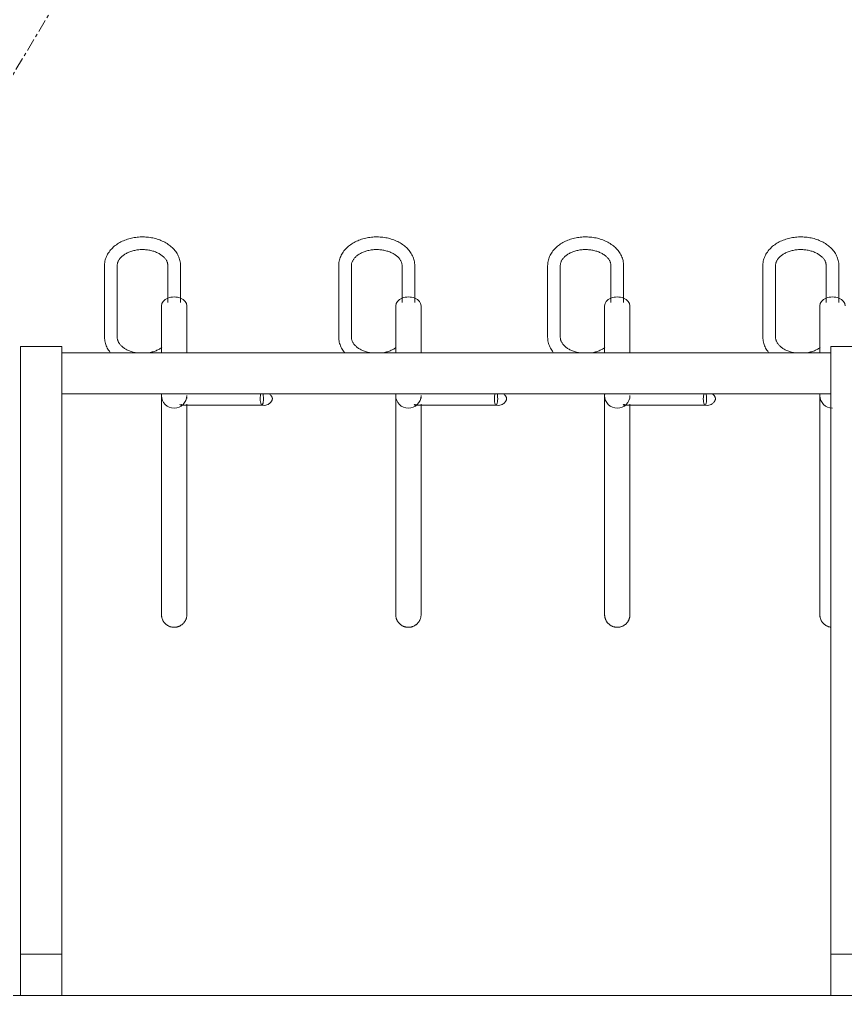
# Model space of a CAD drawing. Header units: inches. Extents: x 3268 to 7018, y 976 to 6708.
# Drawn here: x 4960.15 to 4992.75, y 3637.77 to 3676.93 of the extents above; entities that cross this region are included whole.
import ezdxf

# ---------------------------------------------------------------- set-up
doc = ezdxf.new("R2010")
doc.units = ezdxf.units.IN
doc.header["$MEASUREMENT"] = 0
doc.linetypes.add('Grid Line 1_2_', pattern=[0.875, 0.5, -0.125, 0.125, -0.125])
for name, color, linetype, lineweight in [('A-GENM', 13, 'Continuous', 9), ('A-WALL-PATT', 111, 'Continuous', 15), ('I-WALL', 2, 'Continuous', 9), ('S-GRID', 1, 'Continuous', 9)]:
    doc.layers.add(name, color=color, linetype=linetype, lineweight=lineweight)

# ---------------------------------------------------------------- blocks, each defined once
blk = doc.blocks.new('Bike File Wall - as Specified-V153-Overall Retail Plan Opt 2')
at = {"layer": 'A-GENM'}
for p, q in [((4963.5, 3667.218), (4963.5, 3664.389)), ((4964, 3664.389), (4964, 3667.218)), ((4966, 3667.218), (4966, 3665.756)), ((4966.5, 3665.756), (4966.5, 3667.218)), ((4972.75, 3667.218), (4972.75, 3664.389)), ((4973.25, 3664.389), (4973.25, 3667.218)), ((4975.25, 3667.218), (4975.25, 3665.756)), ((4975.75, 3665.756), (4975.75, 3667.218)), ((4981, 3667.218), (4981, 3664.389)), ((4981.5, 3664.389), (4981.5, 3667.218)), ((4983.5, 3667.218), (4983.5, 3665.756)), ((4984, 3665.756), (4984, 3667.218)), ((4989.5, 3667.218), (4989.5, 3664.389)), ((4990, 3664.389), (4990, 3667.218)), ((4992, 3667.218), (4992, 3665.756)), ((4992.5, 3665.756), (4992.5, 3667.218)), ((4965.75, 3665.627), (4965.75, 3663.774)), ((4966.75, 3663.774), (4966.75, 3665.627)), ((4975, 3665.627), (4975, 3663.774)), ((4976, 3663.774), (4976, 3665.627)), ((4983.25, 3665.627), (4983.25, 3663.774)), ((4984.25, 3663.774), (4984.25, 3665.627)), ((4991.75, 3665.627), (4991.75, 3663.774)), ((4960.188, 3640.024), (4960.188, 3664.024)), ((4961.813, 3664.024), (4960.188, 3664.024)), ((4961.813, 3664.024), (4961.813, 3640.024)), ((4992.188, 3640.024), (4992.188, 3664.024)), ((4993.813, 3664.024), (4992.188, 3664.024)), ((4961.813, 3663.774), (4992.188, 3663.774)), ((4961.813, 3662.149), (4992.188, 3662.149)), ((4965.75, 3662.149), (4965.75, 3654.313)), ((4965.752, 3662.126), (4965.754, 3662.146)), ((4975, 3662.149), (4975, 3654.313)), ((4975.002, 3662.126), (4975.004, 3662.146)), ((4983.25, 3662.149), (4983.25, 3654.313)), ((4983.252, 3662.126), (4983.254, 3662.146)), ((4991.75, 3662.149), (4991.75, 3654.313)), ((4991.752, 3662.126), (4991.754, 3662.146)), ((4966.509, 3661.711), (4969.713, 3661.711)), ((4966.75, 3654.313), (4966.75, 3661.745)), ((4975.759, 3661.711), (4978.963, 3661.711)), ((4976, 3654.313), (4976, 3661.745)), ((4984.009, 3661.711), (4987.213, 3661.711)), ((4984.25, 3654.313), (4984.25, 3661.745)), ((4965.75, 3661.207), (4965.75, 3654.313)), ((4966.75, 3654.313), (4966.75, 3661.207)), ((4975, 3661.207), (4975, 3654.313)), ((4976, 3654.313), (4976, 3661.207)), ((4983.25, 3661.207), (4983.25, 3654.313)), ((4984.25, 3654.313), (4984.25, 3661.207)), ((4991.75, 3661.207), (4991.75, 3654.313)), ((4960.188, 3638.399), (4960.188, 3640.024)), ((4961.813, 3640.024), (4960.188, 3640.024)), ((4961.813, 3640.024), (4961.813, 3638.399)), ((4992.188, 3638.399), (4992.188, 3640.024)), ((4993.813, 3640.024), (4992.188, 3640.024)), ((4960.188, 3638.399), (4961.813, 3638.399)), ((4992.188, 3638.399), (4993.813, 3638.399))]:
    blk.add_line(p, q, dxfattribs=at)
at = {"layer": 'A-GENM', "flags": 128}
for points in [[(4966.5, 3667.218), (4966.499, 3667.267), (4966.495, 3667.317), (4966.488, 3667.366), (4966.478, 3667.414), (4966.466, 3667.462), (4966.451, 3667.51), (4966.433, 3667.556), (4966.413, 3667.602), (4966.391, 3667.647), (4966.366, 3667.69), (4966.339, 3667.733), (4966.31, 3667.774), (4966.279, 3667.814), (4966.246, 3667.853), (4966.212, 3667.891), (4966.175, 3667.927), (4966.137, 3667.962), (4966.097, 3667.995), (4966.056, 3668.027), (4966.013, 3668.058), (4965.969, 3668.087), (4965.923, 3668.115), (4965.876, 3668.141), (4965.828, 3668.166), (4965.779, 3668.189), (4965.729, 3668.211), (4965.678, 3668.231), (4965.626, 3668.25), (4965.573, 3668.267), (4965.52, 3668.283), (4965.465, 3668.297), (4965.41, 3668.309), (4965.355, 3668.32), (4965.299, 3668.329), (4965.243, 3668.337), (4965.187, 3668.343), (4965.13, 3668.348), (4965.073, 3668.35), (4965.016, 3668.352), (4964.959, 3668.351), (4964.902, 3668.349), (4964.845, 3668.346), (4964.788, 3668.34), (4964.732, 3668.334), (4964.676, 3668.325), (4964.62, 3668.315), (4964.565, 3668.304), (4964.51, 3668.29), (4964.456, 3668.276), (4964.403, 3668.259), (4964.351, 3668.242), (4964.299, 3668.222), (4964.249, 3668.201), (4964.199, 3668.179), (4964.15, 3668.155), (4964.103, 3668.129), (4964.057, 3668.102), (4964.012, 3668.074), (4963.968, 3668.044), (4963.926, 3668.013), (4963.885, 3667.98), (4963.846, 3667.946), (4963.809, 3667.91), (4963.773, 3667.874), (4963.739, 3667.835), (4963.707, 3667.796), (4963.677, 3667.755), (4963.649, 3667.713), (4963.623, 3667.67), (4963.599, 3667.626), (4963.578, 3667.581), (4963.559, 3667.535), (4963.543, 3667.488), (4963.529, 3667.44), (4963.518, 3667.392), (4963.509, 3667.343), (4963.504, 3667.294), (4963.501, 3667.245), (4963.5, 3667.218)], [(4975.75, 3667.218), (4975.749, 3667.267), (4975.745, 3667.317), (4975.738, 3667.366), (4975.728, 3667.414), (4975.716, 3667.462), (4975.701, 3667.51), (4975.683, 3667.556), (4975.663, 3667.602), (4975.641, 3667.647), (4975.616, 3667.69), (4975.589, 3667.733), (4975.56, 3667.774), (4975.529, 3667.814), (4975.496, 3667.853), (4975.462, 3667.891), (4975.425, 3667.927), (4975.387, 3667.962), (4975.347, 3667.995), (4975.306, 3668.027), (4975.263, 3668.058), (4975.219, 3668.087), (4975.173, 3668.115), (4975.126, 3668.141), (4975.078, 3668.166), (4975.029, 3668.189), (4974.979, 3668.211), (4974.928, 3668.231), (4974.876, 3668.25), (4974.823, 3668.267), (4974.77, 3668.283), (4974.715, 3668.297), (4974.66, 3668.309), (4974.605, 3668.32), (4974.549, 3668.329), (4974.493, 3668.337), (4974.437, 3668.343), (4974.38, 3668.348), (4974.323, 3668.35), (4974.266, 3668.352), (4974.209, 3668.351), (4974.152, 3668.349), (4974.095, 3668.346), (4974.038, 3668.34), (4973.982, 3668.334), (4973.926, 3668.325), (4973.87, 3668.315), (4973.815, 3668.304), (4973.76, 3668.29), (4973.706, 3668.276), (4973.653, 3668.259), (4973.601, 3668.242), (4973.549, 3668.222), (4973.499, 3668.201), (4973.449, 3668.179), (4973.4, 3668.155), (4973.353, 3668.129), (4973.307, 3668.102), (4973.262, 3668.074), (4973.218, 3668.044), (4973.176, 3668.013), (4973.135, 3667.98), (4973.096, 3667.946), (4973.059, 3667.91), (4973.023, 3667.874), (4972.989, 3667.835), (4972.957, 3667.796), (4972.927, 3667.755), (4972.899, 3667.713), (4972.873, 3667.67), (4972.849, 3667.626), (4972.828, 3667.581), (4972.809, 3667.535), (4972.793, 3667.488), (4972.779, 3667.44), (4972.768, 3667.392), (4972.759, 3667.343), (4972.754, 3667.294), (4972.751, 3667.245), (4972.75, 3667.218)], [(4984, 3667.218), (4983.999, 3667.267), (4983.995, 3667.317), (4983.988, 3667.366), (4983.978, 3667.414), (4983.966, 3667.462), (4983.951, 3667.51), (4983.933, 3667.556), (4983.913, 3667.602), (4983.891, 3667.647), (4983.866, 3667.69), (4983.839, 3667.733), (4983.81, 3667.774), (4983.779, 3667.814), (4983.746, 3667.853), (4983.712, 3667.891), (4983.675, 3667.927), (4983.637, 3667.962), (4983.597, 3667.995), (4983.556, 3668.027), (4983.513, 3668.058), (4983.469, 3668.087), (4983.423, 3668.115), (4983.376, 3668.141), (4983.328, 3668.166), (4983.279, 3668.189), (4983.229, 3668.211), (4983.178, 3668.231), (4983.126, 3668.25), (4983.073, 3668.267), (4983.02, 3668.283), (4982.965, 3668.297), (4982.91, 3668.309), (4982.855, 3668.32), (4982.799, 3668.329), (4982.743, 3668.337), (4982.687, 3668.343), (4982.63, 3668.348), (4982.573, 3668.35), (4982.516, 3668.352), (4982.459, 3668.351), (4982.402, 3668.349), (4982.345, 3668.346), (4982.288, 3668.34), (4982.232, 3668.334), (4982.176, 3668.325), (4982.12, 3668.315), (4982.065, 3668.304), (4982.01, 3668.29), (4981.956, 3668.276), (4981.903, 3668.259), (4981.851, 3668.242), (4981.799, 3668.222), (4981.749, 3668.201), (4981.699, 3668.179), (4981.65, 3668.155), (4981.603, 3668.129), (4981.557, 3668.102), (4981.512, 3668.074), (4981.468, 3668.044), (4981.426, 3668.013), (4981.385, 3667.98), (4981.346, 3667.946), (4981.309, 3667.91), (4981.273, 3667.874), (4981.239, 3667.835), (4981.207, 3667.796), (4981.177, 3667.755), (4981.149, 3667.713), (4981.123, 3667.67), (4981.099, 3667.626), (4981.078, 3667.581), (4981.059, 3667.535), (4981.043, 3667.488), (4981.029, 3667.44), (4981.018, 3667.392), (4981.009, 3667.343), (4981.004, 3667.294), (4981.001, 3667.245), (4981, 3667.218)], [(4992.5, 3667.218), (4992.499, 3667.267), (4992.495, 3667.317), (4992.488, 3667.366), (4992.478, 3667.414), (4992.466, 3667.462), (4992.451, 3667.51), (4992.433, 3667.556), (4992.413, 3667.602), (4992.391, 3667.647), (4992.366, 3667.69), (4992.339, 3667.733), (4992.31, 3667.774), (4992.279, 3667.814), (4992.246, 3667.853), (4992.212, 3667.891), (4992.175, 3667.927), (4992.137, 3667.962), (4992.097, 3667.995), (4992.056, 3668.027), (4992.013, 3668.058), (4991.969, 3668.087), (4991.923, 3668.115), (4991.876, 3668.141), (4991.828, 3668.166), (4991.779, 3668.189), (4991.729, 3668.211), (4991.678, 3668.231), (4991.626, 3668.25), (4991.573, 3668.267), (4991.52, 3668.283), (4991.465, 3668.297), (4991.41, 3668.309), (4991.355, 3668.32), (4991.299, 3668.329), (4991.243, 3668.337), (4991.187, 3668.343), (4991.13, 3668.348), (4991.073, 3668.35), (4991.016, 3668.352), (4990.959, 3668.351), (4990.902, 3668.349), (4990.845, 3668.346), (4990.788, 3668.34), (4990.732, 3668.334), (4990.676, 3668.325), (4990.62, 3668.315), (4990.565, 3668.304), (4990.51, 3668.29), (4990.456, 3668.276), (4990.403, 3668.259), (4990.351, 3668.242), (4990.299, 3668.222), (4990.249, 3668.201), (4990.199, 3668.179), (4990.15, 3668.155), (4990.103, 3668.129), (4990.057, 3668.102), (4990.012, 3668.074), (4989.968, 3668.044), (4989.926, 3668.013), (4989.885, 3667.98), (4989.846, 3667.946), (4989.809, 3667.91), (4989.773, 3667.874), (4989.739, 3667.835), (4989.707, 3667.796), (4989.677, 3667.755), (4989.649, 3667.713), (4989.623, 3667.67), (4989.599, 3667.626), (4989.578, 3667.581), (4989.559, 3667.535), (4989.543, 3667.488), (4989.529, 3667.44), (4989.518, 3667.392), (4989.509, 3667.343), (4989.504, 3667.294), (4989.501, 3667.245), (4989.5, 3667.218)], [(4964, 3667.218), (4964.001, 3667.239), (4964.003, 3667.26), (4964.006, 3667.282), (4964.01, 3667.303), (4964.016, 3667.325), (4964.022, 3667.346), (4964.031, 3667.368), (4964.04, 3667.39), (4964.051, 3667.412), (4964.064, 3667.434), (4964.078, 3667.456), (4964.093, 3667.478), (4964.11, 3667.5), (4964.128, 3667.521), (4964.148, 3667.543), (4964.17, 3667.564), (4964.193, 3667.585), (4964.217, 3667.606), (4964.244, 3667.626), (4964.271, 3667.646), (4964.3, 3667.665), (4964.33, 3667.683), (4964.362, 3667.701), (4964.394, 3667.718), (4964.428, 3667.734), (4964.463, 3667.749), (4964.5, 3667.763), (4964.537, 3667.777), (4964.575, 3667.789), (4964.614, 3667.801), (4964.653, 3667.811), (4964.694, 3667.82), (4964.735, 3667.828), (4964.776, 3667.835), (4964.818, 3667.841), (4964.86, 3667.845), (4964.903, 3667.849), (4964.946, 3667.851), (4964.989, 3667.852), (4965.032, 3667.851), (4965.075, 3667.85), (4965.117, 3667.847), (4965.16, 3667.843), (4965.202, 3667.838), (4965.244, 3667.832), (4965.285, 3667.824), (4965.326, 3667.816), (4965.366, 3667.806), (4965.405, 3667.795), (4965.444, 3667.784), (4965.481, 3667.771), (4965.518, 3667.757), (4965.554, 3667.742), (4965.588, 3667.727), (4965.622, 3667.71), (4965.654, 3667.693), (4965.685, 3667.675), (4965.714, 3667.656), (4965.743, 3667.637), (4965.769, 3667.617), (4965.795, 3667.597), (4965.819, 3667.576), (4965.841, 3667.555), (4965.862, 3667.533), (4965.881, 3667.511), (4965.899, 3667.49), (4965.915, 3667.468), (4965.93, 3667.446), (4965.943, 3667.424), (4965.955, 3667.402), (4965.965, 3667.38), (4965.974, 3667.358), (4965.982, 3667.336), (4965.988, 3667.315), (4965.993, 3667.293), (4965.996, 3667.272), (4965.999, 3667.25), (4966, 3667.229), (4966, 3667.218)], [(4973.25, 3667.218), (4973.251, 3667.239), (4973.253, 3667.26), (4973.256, 3667.282), (4973.26, 3667.303), (4973.266, 3667.325), (4973.272, 3667.346), (4973.281, 3667.368), (4973.29, 3667.39), (4973.301, 3667.412), (4973.314, 3667.434), (4973.328, 3667.456), (4973.343, 3667.478), (4973.36, 3667.5), (4973.378, 3667.521), (4973.398, 3667.543), (4973.42, 3667.564), (4973.443, 3667.585), (4973.467, 3667.606), (4973.494, 3667.626), (4973.521, 3667.646), (4973.55, 3667.665), (4973.58, 3667.683), (4973.612, 3667.701), (4973.644, 3667.718), (4973.678, 3667.734), (4973.713, 3667.749), (4973.75, 3667.763), (4973.787, 3667.777), (4973.825, 3667.789), (4973.864, 3667.801), (4973.903, 3667.811), (4973.944, 3667.82), (4973.985, 3667.828), (4974.026, 3667.835), (4974.068, 3667.841), (4974.11, 3667.845), (4974.153, 3667.849), (4974.196, 3667.851), (4974.239, 3667.852), (4974.282, 3667.851), (4974.325, 3667.85), (4974.367, 3667.847), (4974.41, 3667.843), (4974.452, 3667.838), (4974.494, 3667.832), (4974.535, 3667.824), (4974.576, 3667.816), (4974.616, 3667.806), (4974.655, 3667.795), (4974.694, 3667.784), (4974.731, 3667.771), (4974.768, 3667.757), (4974.804, 3667.742), (4974.838, 3667.727), (4974.872, 3667.71), (4974.904, 3667.693), (4974.935, 3667.675), (4974.964, 3667.656), (4974.993, 3667.637), (4975.019, 3667.617), (4975.045, 3667.597), (4975.069, 3667.576), (4975.091, 3667.555), (4975.112, 3667.533), (4975.131, 3667.511), (4975.149, 3667.49), (4975.165, 3667.468), (4975.18, 3667.446), (4975.193, 3667.424), (4975.205, 3667.402), (4975.215, 3667.38), (4975.224, 3667.358), (4975.232, 3667.336), (4975.238, 3667.315), (4975.243, 3667.293), (4975.246, 3667.272), (4975.249, 3667.25), (4975.25, 3667.229), (4975.25, 3667.218)], [(4981.5, 3667.218), (4981.501, 3667.239), (4981.503, 3667.26), (4981.506, 3667.282), (4981.51, 3667.303), (4981.516, 3667.325), (4981.522, 3667.346), (4981.531, 3667.368), (4981.54, 3667.39), (4981.551, 3667.412), (4981.564, 3667.434), (4981.578, 3667.456), (4981.593, 3667.478), (4981.61, 3667.5), (4981.628, 3667.521), (4981.648, 3667.543), (4981.67, 3667.564), (4981.693, 3667.585), (4981.717, 3667.606), (4981.744, 3667.626), (4981.771, 3667.646), (4981.8, 3667.665), (4981.83, 3667.683), (4981.862, 3667.701), (4981.894, 3667.718), (4981.928, 3667.734), (4981.963, 3667.749), (4982, 3667.763), (4982.037, 3667.777), (4982.075, 3667.789), (4982.114, 3667.801), (4982.153, 3667.811), (4982.194, 3667.82), (4982.235, 3667.828), (4982.276, 3667.835), (4982.318, 3667.841), (4982.36, 3667.845), (4982.403, 3667.849), (4982.446, 3667.851), (4982.489, 3667.852), (4982.532, 3667.851), (4982.575, 3667.85), (4982.617, 3667.847), (4982.66, 3667.843), (4982.702, 3667.838), (4982.744, 3667.832), (4982.785, 3667.824), (4982.826, 3667.816), (4982.866, 3667.806), (4982.905, 3667.795), (4982.944, 3667.784), (4982.981, 3667.771), (4983.018, 3667.757), (4983.054, 3667.742), (4983.088, 3667.727), (4983.122, 3667.71), (4983.154, 3667.693), (4983.185, 3667.675), (4983.214, 3667.656), (4983.243, 3667.637), (4983.269, 3667.617), (4983.295, 3667.597), (4983.319, 3667.576), (4983.341, 3667.555), (4983.362, 3667.533), (4983.381, 3667.511), (4983.399, 3667.49), (4983.415, 3667.468), (4983.43, 3667.446), (4983.443, 3667.424), (4983.455, 3667.402), (4983.465, 3667.38), (4983.474, 3667.358), (4983.482, 3667.336), (4983.488, 3667.315), (4983.493, 3667.293), (4983.496, 3667.272), (4983.499, 3667.25), (4983.5, 3667.229), (4983.5, 3667.218)], [(4990, 3667.218), (4990.001, 3667.239), (4990.003, 3667.26), (4990.006, 3667.282), (4990.01, 3667.303), (4990.016, 3667.325), (4990.022, 3667.346), (4990.031, 3667.368), (4990.04, 3667.39), (4990.051, 3667.412), (4990.064, 3667.434), (4990.078, 3667.456), (4990.093, 3667.478), (4990.11, 3667.5), (4990.128, 3667.521), (4990.148, 3667.543), (4990.17, 3667.564), (4990.193, 3667.585), (4990.217, 3667.606), (4990.244, 3667.626), (4990.271, 3667.646), (4990.3, 3667.665), (4990.33, 3667.683), (4990.362, 3667.701), (4990.394, 3667.718), (4990.428, 3667.734), (4990.463, 3667.749), (4990.5, 3667.763), (4990.537, 3667.777), (4990.575, 3667.789), (4990.614, 3667.801), (4990.653, 3667.811), (4990.694, 3667.82), (4990.735, 3667.828), (4990.776, 3667.835), (4990.818, 3667.841), (4990.86, 3667.845), (4990.903, 3667.849), (4990.946, 3667.851), (4990.989, 3667.852), (4991.032, 3667.851), (4991.075, 3667.85), (4991.117, 3667.847), (4991.16, 3667.843), (4991.202, 3667.838), (4991.244, 3667.832), (4991.285, 3667.824), (4991.326, 3667.816), (4991.366, 3667.806), (4991.405, 3667.795), (4991.444, 3667.784), (4991.481, 3667.771), (4991.518, 3667.757), (4991.554, 3667.742), (4991.588, 3667.727), (4991.622, 3667.71), (4991.654, 3667.693), (4991.685, 3667.675), (4991.714, 3667.656), (4991.743, 3667.637), (4991.769, 3667.617), (4991.795, 3667.597), (4991.819, 3667.576), (4991.841, 3667.555), (4991.862, 3667.533), (4991.881, 3667.511), (4991.899, 3667.49), (4991.915, 3667.468), (4991.93, 3667.446), (4991.943, 3667.424), (4991.955, 3667.402), (4991.965, 3667.38), (4991.974, 3667.358), (4991.982, 3667.336), (4991.988, 3667.315), (4991.993, 3667.293), (4991.996, 3667.272), (4991.999, 3667.25), (4992, 3667.229), (4992, 3667.218)], [(4963.5, 3664.389), (4963.502, 3664.34), (4963.506, 3664.291), (4963.513, 3664.242), (4963.523, 3664.193), (4963.535, 3664.145), (4963.55, 3664.098), (4963.567, 3664.051), (4963.587, 3664.005), (4963.61, 3663.961), (4963.634, 3663.917), (4963.661, 3663.874), (4963.69, 3663.833), (4963.721, 3663.793)], [(4964.757, 3663.775), (4964.716, 3663.783), (4964.675, 3663.791), (4964.635, 3663.801), (4964.596, 3663.812), (4964.557, 3663.824), (4964.519, 3663.836), (4964.483, 3663.85), (4964.447, 3663.865), (4964.413, 3663.881), (4964.379, 3663.897), (4964.347, 3663.914), (4964.316, 3663.932), (4964.286, 3663.951), (4964.258, 3663.97), (4964.231, 3663.99), (4964.206, 3664.011), (4964.182, 3664.031), (4964.16, 3664.053), (4964.139, 3664.074), (4964.12, 3664.096), (4964.102, 3664.118), (4964.086, 3664.14), (4964.071, 3664.162), (4964.058, 3664.184), (4964.046, 3664.206), (4964.036, 3664.228), (4964.027, 3664.249), (4964.019, 3664.271), (4964.013, 3664.293), (4964.008, 3664.314), (4964.004, 3664.335), (4964.002, 3664.357), (4964.001, 3664.378), (4964, 3664.389)], [(4972.75, 3664.389), (4972.752, 3664.34), (4972.756, 3664.291), (4972.763, 3664.242), (4972.773, 3664.193), (4972.785, 3664.145), (4972.8, 3664.098), (4972.817, 3664.051), (4972.837, 3664.005), (4972.86, 3663.961), (4972.884, 3663.917), (4972.911, 3663.874), (4972.94, 3663.833), (4972.971, 3663.793)], [(4974.007, 3663.775), (4973.966, 3663.783), (4973.925, 3663.791), (4973.885, 3663.801), (4973.846, 3663.812), (4973.807, 3663.824), (4973.769, 3663.836), (4973.733, 3663.85), (4973.697, 3663.865), (4973.663, 3663.881), (4973.629, 3663.897), (4973.597, 3663.914), (4973.566, 3663.932), (4973.536, 3663.951), (4973.508, 3663.97), (4973.481, 3663.99), (4973.456, 3664.011), (4973.432, 3664.031), (4973.41, 3664.053), (4973.389, 3664.074), (4973.37, 3664.096), (4973.352, 3664.118), (4973.336, 3664.14), (4973.321, 3664.162), (4973.308, 3664.184), (4973.296, 3664.206), (4973.286, 3664.228), (4973.277, 3664.249), (4973.269, 3664.271), (4973.263, 3664.293), (4973.258, 3664.314), (4973.254, 3664.335), (4973.252, 3664.357), (4973.251, 3664.378), (4973.25, 3664.389)], [(4981, 3664.389), (4981.002, 3664.34), (4981.006, 3664.291), (4981.013, 3664.242), (4981.023, 3664.193), (4981.035, 3664.145), (4981.05, 3664.098), (4981.067, 3664.051), (4981.087, 3664.005), (4981.11, 3663.961), (4981.134, 3663.917), (4981.161, 3663.874), (4981.19, 3663.833), (4981.221, 3663.793)], [(4982.257, 3663.775), (4982.216, 3663.783), (4982.175, 3663.791), (4982.135, 3663.801), (4982.096, 3663.812), (4982.057, 3663.824), (4982.019, 3663.836), (4981.983, 3663.85), (4981.947, 3663.865), (4981.913, 3663.881), (4981.879, 3663.897), (4981.847, 3663.914), (4981.816, 3663.932), (4981.786, 3663.951), (4981.758, 3663.97), (4981.731, 3663.99), (4981.706, 3664.011), (4981.682, 3664.031), (4981.66, 3664.053), (4981.639, 3664.074), (4981.62, 3664.096), (4981.602, 3664.118), (4981.586, 3664.14), (4981.571, 3664.162), (4981.558, 3664.184), (4981.546, 3664.206), (4981.536, 3664.228), (4981.527, 3664.249), (4981.519, 3664.271), (4981.513, 3664.293), (4981.508, 3664.314), (4981.504, 3664.335), (4981.502, 3664.357), (4981.501, 3664.378), (4981.5, 3664.389)], [(4989.5, 3664.389), (4989.502, 3664.34), (4989.506, 3664.291), (4989.513, 3664.242), (4989.523, 3664.193), (4989.535, 3664.145), (4989.55, 3664.098), (4989.567, 3664.051), (4989.587, 3664.005), (4989.61, 3663.961), (4989.634, 3663.917), (4989.661, 3663.874), (4989.69, 3663.833), (4989.721, 3663.793)], [(4990.757, 3663.775), (4990.716, 3663.783), (4990.675, 3663.791), (4990.635, 3663.801), (4990.596, 3663.812), (4990.557, 3663.824), (4990.519, 3663.836), (4990.483, 3663.85), (4990.447, 3663.865), (4990.413, 3663.881), (4990.379, 3663.897), (4990.347, 3663.914), (4990.316, 3663.932), (4990.286, 3663.951), (4990.258, 3663.97), (4990.231, 3663.99), (4990.206, 3664.011), (4990.182, 3664.031), (4990.16, 3664.053), (4990.139, 3664.074), (4990.12, 3664.096), (4990.102, 3664.118), (4990.086, 3664.14), (4990.071, 3664.162), (4990.058, 3664.184), (4990.046, 3664.206), (4990.036, 3664.228), (4990.027, 3664.249), (4990.019, 3664.271), (4990.013, 3664.293), (4990.008, 3664.314), (4990.004, 3664.335), (4990.002, 3664.357), (4990.001, 3664.378), (4990, 3664.389)], [(4965.757, 3663.981), (4965.73, 3663.961), (4965.701, 3663.942), (4965.671, 3663.924), (4965.639, 3663.906), (4965.606, 3663.889), (4965.572, 3663.873), (4965.537, 3663.858), (4965.501, 3663.844), (4965.464, 3663.83), (4965.426, 3663.818), (4965.387, 3663.807), (4965.347, 3663.796), (4965.307, 3663.787), (4965.266, 3663.779), (4965.224, 3663.772)], [(4975.007, 3663.981), (4974.98, 3663.961), (4974.951, 3663.942), (4974.921, 3663.924), (4974.889, 3663.906), (4974.856, 3663.889), (4974.822, 3663.873), (4974.787, 3663.858), (4974.751, 3663.844), (4974.714, 3663.83), (4974.676, 3663.818), (4974.637, 3663.807), (4974.597, 3663.796), (4974.557, 3663.787), (4974.516, 3663.779), (4974.474, 3663.772)], [(4983.257, 3663.981), (4983.23, 3663.961), (4983.201, 3663.942), (4983.171, 3663.924), (4983.139, 3663.906), (4983.106, 3663.889), (4983.072, 3663.873), (4983.037, 3663.858), (4983.001, 3663.844), (4982.964, 3663.83), (4982.926, 3663.818), (4982.887, 3663.807), (4982.847, 3663.796), (4982.807, 3663.787), (4982.766, 3663.779), (4982.724, 3663.772)], [(4991.757, 3663.981), (4991.73, 3663.961), (4991.701, 3663.942), (4991.671, 3663.924), (4991.639, 3663.906), (4991.606, 3663.889), (4991.572, 3663.873), (4991.537, 3663.858), (4991.501, 3663.844), (4991.464, 3663.83), (4991.426, 3663.818), (4991.387, 3663.807), (4991.347, 3663.796), (4991.307, 3663.787), (4991.266, 3663.779), (4991.224, 3663.772)], [(4965.75, 3661.207), (4965.75, 3661.291), (4965.75, 3661.37), (4965.75, 3661.446), (4965.75, 3661.518), (4965.75, 3661.587), (4965.75, 3661.651), (4965.75, 3661.711), (4965.75, 3661.767), (4965.75, 3661.819), (4965.75, 3661.866), (4965.75, 3661.909), (4965.75, 3661.947), (4965.75, 3661.981), (4965.75, 3662.01), (4965.75, 3662.035)], [(4966.75, 3662.026), (4966.75, 3662), (4966.75, 3661.969)], [(4969.708, 3661.712), (4969.759, 3661.702), (4969.812, 3661.699), (4969.865, 3661.705), (4969.913, 3661.718), (4969.956, 3661.735), (4969.991, 3661.756), (4970.02, 3661.777), (4970.043, 3661.797), (4970.061, 3661.816), (4970.075, 3661.834), (4970.086, 3661.849), (4970.095, 3661.863), (4970.102, 3661.876), (4970.108, 3661.887), (4970.112, 3661.897), (4970.116, 3661.905), (4970.119, 3661.913), (4970.121, 3661.92), (4970.123, 3661.926), (4970.125, 3661.931), (4970.126, 3661.935), (4970.127, 3661.939), (4970.128, 3661.943), (4970.129, 3661.946), (4970.129, 3661.949), (4970.13, 3661.951), (4970.13, 3661.953), (4970.13, 3661.955), (4970.131, 3661.956), (4970.131, 3661.957), (4970.131, 3661.958), (4970.131, 3661.959), (4970.131, 3661.96), (4970.131, 3661.96), (4970.131, 3661.96)], [(4970.02, 3662.145), (4970.043, 3662.125), (4970.061, 3662.106), (4970.075, 3662.088), (4970.086, 3662.073), (4970.095, 3662.059), (4970.102, 3662.046), (4970.108, 3662.035), (4970.112, 3662.025), (4970.116, 3662.017), (4970.119, 3662.009), (4970.121, 3662.002), (4970.123, 3661.997), (4970.125, 3661.991), (4970.126, 3661.987), (4970.127, 3661.983), (4970.128, 3661.979), (4970.129, 3661.976), (4970.129, 3661.973), (4970.13, 3661.971), (4970.13, 3661.969), (4970.13, 3661.968), (4970.131, 3661.966), (4970.131, 3661.965), (4970.131, 3661.964), (4970.131, 3661.963), (4970.131, 3661.963), (4970.131, 3661.962), (4970.131, 3661.962)], [(4975, 3661.207), (4975, 3661.291), (4975, 3661.37), (4975, 3661.446), (4975, 3661.518), (4975, 3661.587), (4975, 3661.651), (4975, 3661.711), (4975, 3661.767), (4975, 3661.819), (4975, 3661.866), (4975, 3661.909), (4975, 3661.947), (4975, 3661.981), (4975, 3662.01), (4975, 3662.035)], [(4976, 3662.026), (4976, 3662), (4976, 3661.969)], [(4978.958, 3661.712), (4979.009, 3661.702), (4979.062, 3661.699), (4979.115, 3661.705), (4979.163, 3661.718), (4979.206, 3661.735), (4979.241, 3661.756), (4979.27, 3661.777), (4979.293, 3661.797), (4979.311, 3661.816), (4979.325, 3661.834), (4979.336, 3661.849), (4979.345, 3661.863), (4979.352, 3661.876), (4979.358, 3661.887), (4979.362, 3661.897), (4979.366, 3661.905), (4979.369, 3661.913), (4979.371, 3661.92), (4979.373, 3661.926), (4979.375, 3661.931), (4979.376, 3661.935), (4979.377, 3661.939), (4979.378, 3661.943), (4979.379, 3661.946), (4979.379, 3661.949), (4979.38, 3661.951), (4979.38, 3661.953), (4979.38, 3661.955), (4979.381, 3661.956), (4979.381, 3661.957), (4979.381, 3661.958), (4979.381, 3661.959), (4979.381, 3661.96), (4979.381, 3661.96), (4979.381, 3661.96)], [(4979.27, 3662.145), (4979.293, 3662.125), (4979.311, 3662.106), (4979.325, 3662.088), (4979.336, 3662.073), (4979.345, 3662.059), (4979.352, 3662.046), (4979.358, 3662.035), (4979.362, 3662.025), (4979.366, 3662.017), (4979.369, 3662.009), (4979.371, 3662.002), (4979.373, 3661.997), (4979.375, 3661.991), (4979.376, 3661.987), (4979.377, 3661.983), (4979.378, 3661.979), (4979.379, 3661.976), (4979.379, 3661.973), (4979.38, 3661.971), (4979.38, 3661.969), (4979.38, 3661.968), (4979.381, 3661.966), (4979.381, 3661.965), (4979.381, 3661.964), (4979.381, 3661.963), (4979.381, 3661.963), (4979.381, 3661.962), (4979.381, 3661.962)], [(4983.25, 3661.207), (4983.25, 3661.291), (4983.25, 3661.37), (4983.25, 3661.446), (4983.25, 3661.518), (4983.25, 3661.587), (4983.25, 3661.651), (4983.25, 3661.711), (4983.25, 3661.767), (4983.25, 3661.819), (4983.25, 3661.866), (4983.25, 3661.909), (4983.25, 3661.947), (4983.25, 3661.981), (4983.25, 3662.01), (4983.25, 3662.035)], [(4984.25, 3662.026), (4984.25, 3662), (4984.25, 3661.969)], [(4987.208, 3661.712), (4987.259, 3661.702), (4987.312, 3661.699), (4987.365, 3661.705), (4987.413, 3661.718), (4987.456, 3661.735), (4987.491, 3661.756), (4987.52, 3661.777), (4987.543, 3661.797), (4987.561, 3661.816), (4987.575, 3661.834), (4987.586, 3661.849), (4987.595, 3661.863), (4987.602, 3661.876), (4987.608, 3661.887), (4987.612, 3661.897), (4987.616, 3661.905), (4987.619, 3661.913), (4987.621, 3661.92), (4987.623, 3661.926), (4987.625, 3661.931), (4987.626, 3661.935), (4987.627, 3661.939), (4987.628, 3661.943), (4987.629, 3661.946), (4987.629, 3661.949), (4987.63, 3661.951), (4987.63, 3661.953), (4987.63, 3661.955), (4987.631, 3661.956), (4987.631, 3661.957), (4987.631, 3661.958), (4987.631, 3661.959), (4987.631, 3661.96), (4987.631, 3661.96), (4987.631, 3661.96)], [(4987.52, 3662.145), (4987.543, 3662.125), (4987.561, 3662.106), (4987.575, 3662.088), (4987.586, 3662.073), (4987.595, 3662.059), (4987.602, 3662.046), (4987.608, 3662.035), (4987.612, 3662.025), (4987.616, 3662.017), (4987.619, 3662.009), (4987.621, 3662.002), (4987.623, 3661.997), (4987.625, 3661.991), (4987.626, 3661.987), (4987.627, 3661.983), (4987.628, 3661.979), (4987.629, 3661.976), (4987.629, 3661.973), (4987.63, 3661.971), (4987.63, 3661.969), (4987.63, 3661.968), (4987.631, 3661.966), (4987.631, 3661.965), (4987.631, 3661.964), (4987.631, 3661.963), (4987.631, 3661.963), (4987.631, 3661.962), (4987.631, 3661.962)], [(4991.75, 3661.207), (4991.75, 3661.291), (4991.75, 3661.37), (4991.75, 3661.446), (4991.75, 3661.518), (4991.75, 3661.587), (4991.75, 3661.651), (4991.75, 3661.711), (4991.75, 3661.767), (4991.75, 3661.819), (4991.75, 3661.866), (4991.75, 3661.909), (4991.75, 3661.947), (4991.75, 3661.981), (4991.75, 3662.01), (4991.75, 3662.035)], [(4966.75, 3661.747), (4966.75, 3661.69), (4966.75, 3661.628), (4966.75, 3661.562), (4966.75, 3661.492), (4966.75, 3661.419), (4966.75, 3661.341), (4966.75, 3661.261), (4966.75, 3661.207)], [(4976, 3661.747), (4976, 3661.69), (4976, 3661.628), (4976, 3661.562), (4976, 3661.492), (4976, 3661.419), (4976, 3661.341), (4976, 3661.261), (4976, 3661.207)], [(4984.25, 3661.747), (4984.25, 3661.69), (4984.25, 3661.628), (4984.25, 3661.562), (4984.25, 3661.492), (4984.25, 3661.419), (4984.25, 3661.341), (4984.25, 3661.261), (4984.25, 3661.207)], [(4965.75, 3654.313), (4965.75, 3654.23), (4965.75, 3654.15), (4965.75, 3654.074), (4965.75, 3654.002), (4965.75, 3653.934), (4965.75, 3653.87), (4965.75, 3653.809), (4965.75, 3653.754), (4965.75, 3653.702), (4965.75, 3653.654), (4965.75, 3653.612), (4965.75, 3653.573), (4965.75, 3653.539), (4965.75, 3653.51), (4965.75, 3653.486), (4965.75, 3653.466), (4965.75, 3653.451), (4965.75, 3653.441), (4965.75, 3653.435), (4965.75, 3653.434)], [(4965.75, 3653.434), (4965.75, 3653.437), (4965.75, 3653.444), (4965.75, 3653.456), (4965.75, 3653.473), (4965.75, 3653.494), (4965.75, 3653.52), (4965.75, 3653.551), (4965.75, 3653.587), (4965.75, 3653.627), (4965.75, 3653.671), (4965.75, 3653.72), (4965.75, 3653.773), (4965.75, 3653.831), (4965.75, 3653.893), (4965.75, 3653.958), (4965.75, 3654.028), (4965.75, 3654.102), (4965.75, 3654.179), (4965.75, 3654.26), (4965.75, 3654.313)], [(4966.75, 3654.313), (4966.75, 3654.23), (4966.75, 3654.15), (4966.75, 3654.074), (4966.75, 3654.002), (4966.75, 3653.934), (4966.75, 3653.87), (4966.75, 3653.809), (4966.75, 3653.754), (4966.75, 3653.702), (4966.75, 3653.654), (4966.75, 3653.612), (4966.75, 3653.573), (4966.75, 3653.539), (4966.75, 3653.51), (4966.75, 3653.486), (4966.75, 3653.466), (4966.75, 3653.451), (4966.75, 3653.441), (4966.75, 3653.435), (4966.75, 3653.434)], [(4966.75, 3653.434), (4966.75, 3653.437), (4966.75, 3653.444), (4966.75, 3653.456), (4966.75, 3653.473), (4966.75, 3653.494), (4966.75, 3653.52), (4966.75, 3653.551), (4966.75, 3653.587), (4966.75, 3653.627), (4966.75, 3653.671), (4966.75, 3653.72), (4966.75, 3653.773), (4966.75, 3653.831), (4966.75, 3653.893), (4966.75, 3653.958), (4966.75, 3654.028), (4966.75, 3654.102), (4966.75, 3654.179), (4966.75, 3654.26), (4966.75, 3654.313)], [(4975, 3654.313), (4975, 3654.23), (4975, 3654.15), (4975, 3654.074), (4975, 3654.002), (4975, 3653.934), (4975, 3653.87), (4975, 3653.809), (4975, 3653.754), (4975, 3653.702), (4975, 3653.654), (4975, 3653.612), (4975, 3653.573), (4975, 3653.539), (4975, 3653.51), (4975, 3653.486), (4975, 3653.466), (4975, 3653.451), (4975, 3653.441), (4975, 3653.435), (4975, 3653.434)], [(4975, 3653.434), (4975, 3653.437), (4975, 3653.444), (4975, 3653.456), (4975, 3653.473), (4975, 3653.494), (4975, 3653.52), (4975, 3653.551), (4975, 3653.587), (4975, 3653.627), (4975, 3653.671), (4975, 3653.72), (4975, 3653.773), (4975, 3653.831), (4975, 3653.893), (4975, 3653.958), (4975, 3654.028), (4975, 3654.102), (4975, 3654.179), (4975, 3654.26), (4975, 3654.313)], [(4976, 3654.313), (4976, 3654.23), (4976, 3654.15), (4976, 3654.074), (4976, 3654.002), (4976, 3653.934), (4976, 3653.87), (4976, 3653.809), (4976, 3653.754), (4976, 3653.702), (4976, 3653.654), (4976, 3653.612), (4976, 3653.573), (4976, 3653.539), (4976, 3653.51), (4976, 3653.486), (4976, 3653.466), (4976, 3653.451), (4976, 3653.441), (4976, 3653.435), (4976, 3653.434)], [(4976, 3653.434), (4976, 3653.437), (4976, 3653.444), (4976, 3653.456), (4976, 3653.473), (4976, 3653.494), (4976, 3653.52), (4976, 3653.551), (4976, 3653.587), (4976, 3653.627), (4976, 3653.671), (4976, 3653.72), (4976, 3653.773), (4976, 3653.831), (4976, 3653.893), (4976, 3653.958), (4976, 3654.028), (4976, 3654.102), (4976, 3654.179), (4976, 3654.26), (4976, 3654.313)], [(4983.25, 3654.313), (4983.25, 3654.23), (4983.25, 3654.15), (4983.25, 3654.074), (4983.25, 3654.002), (4983.25, 3653.934), (4983.25, 3653.87), (4983.25, 3653.809), (4983.25, 3653.754), (4983.25, 3653.702), (4983.25, 3653.654), (4983.25, 3653.612), (4983.25, 3653.573), (4983.25, 3653.539), (4983.25, 3653.51), (4983.25, 3653.486), (4983.25, 3653.466), (4983.25, 3653.451), (4983.25, 3653.441), (4983.25, 3653.435), (4983.25, 3653.434)], [(4983.25, 3653.434), (4983.25, 3653.437), (4983.25, 3653.444), (4983.25, 3653.456), (4983.25, 3653.473), (4983.25, 3653.494), (4983.25, 3653.52), (4983.25, 3653.551), (4983.25, 3653.587), (4983.25, 3653.627), (4983.25, 3653.671), (4983.25, 3653.72), (4983.25, 3653.773), (4983.25, 3653.831), (4983.25, 3653.893), (4983.25, 3653.958), (4983.25, 3654.028), (4983.25, 3654.102), (4983.25, 3654.179), (4983.25, 3654.26), (4983.25, 3654.313)], [(4984.25, 3654.313), (4984.25, 3654.23), (4984.25, 3654.15), (4984.25, 3654.074), (4984.25, 3654.002), (4984.25, 3653.934), (4984.25, 3653.87), (4984.25, 3653.809), (4984.25, 3653.754), (4984.25, 3653.702), (4984.25, 3653.654), (4984.25, 3653.612), (4984.25, 3653.573), (4984.25, 3653.539), (4984.25, 3653.51), (4984.25, 3653.486), (4984.25, 3653.466), (4984.25, 3653.451), (4984.25, 3653.441), (4984.25, 3653.435), (4984.25, 3653.434)], [(4984.25, 3653.434), (4984.25, 3653.437), (4984.25, 3653.444), (4984.25, 3653.456), (4984.25, 3653.473), (4984.25, 3653.494), (4984.25, 3653.52), (4984.25, 3653.551), (4984.25, 3653.587), (4984.25, 3653.627), (4984.25, 3653.671), (4984.25, 3653.72), (4984.25, 3653.773), (4984.25, 3653.831), (4984.25, 3653.893), (4984.25, 3653.958), (4984.25, 3654.028), (4984.25, 3654.102), (4984.25, 3654.179), (4984.25, 3654.26), (4984.25, 3654.313)], [(4991.75, 3654.313), (4991.75, 3654.23), (4991.75, 3654.15), (4991.75, 3654.074), (4991.75, 3654.002), (4991.75, 3653.934), (4991.75, 3653.87), (4991.75, 3653.809), (4991.75, 3653.754), (4991.75, 3653.702), (4991.75, 3653.654), (4991.75, 3653.612), (4991.75, 3653.573), (4991.75, 3653.539), (4991.75, 3653.51), (4991.75, 3653.486), (4991.75, 3653.466), (4991.75, 3653.451), (4991.75, 3653.441), (4991.75, 3653.435), (4991.75, 3653.434)], [(4991.75, 3653.434), (4991.75, 3653.437), (4991.75, 3653.444), (4991.75, 3653.456), (4991.75, 3653.473), (4991.75, 3653.494), (4991.75, 3653.52), (4991.75, 3653.551), (4991.75, 3653.587), (4991.75, 3653.627), (4991.75, 3653.671), (4991.75, 3653.72), (4991.75, 3653.773), (4991.75, 3653.831), (4991.75, 3653.893), (4991.75, 3653.958), (4991.75, 3654.028), (4991.75, 3654.102), (4991.75, 3654.179), (4991.75, 3654.26), (4991.75, 3654.313)], [(4966.75, 3653.434), (4966.75, 3653.414), (4966.749, 3653.394), (4966.747, 3653.375), (4966.744, 3653.355), (4966.74, 3653.335), (4966.736, 3653.316), (4966.731, 3653.296), (4966.725, 3653.277), (4966.718, 3653.258), (4966.711, 3653.24), (4966.703, 3653.221), (4966.694, 3653.204), (4966.684, 3653.186), (4966.674, 3653.169), (4966.663, 3653.152), (4966.651, 3653.136), (4966.639, 3653.12), (4966.626, 3653.105), (4966.613, 3653.09), (4966.599, 3653.076), (4966.584, 3653.062), (4966.569, 3653.049), (4966.553, 3653.037), (4966.537, 3653.025), (4966.52, 3653.014), (4966.503, 3653.003), (4966.486, 3652.993), (4966.468, 3652.984), (4966.45, 3652.976), (4966.432, 3652.968), (4966.413, 3652.962), (4966.394, 3652.955), (4966.374, 3652.95), (4966.355, 3652.945), (4966.335, 3652.942), (4966.316, 3652.939), (4966.296, 3652.936), (4966.276, 3652.935), (4966.256, 3652.934), (4966.236, 3652.935), (4966.216, 3652.936), (4966.196, 3652.937), (4966.176, 3652.94), (4966.156, 3652.943), (4966.137, 3652.948), (4966.117, 3652.952), (4966.098, 3652.958), (4966.079, 3652.965), (4966.061, 3652.972), (4966.042, 3652.98), (4966.024, 3652.988), (4966.007, 3652.998), (4965.989, 3653.008), (4965.972, 3653.019), (4965.956, 3653.03), (4965.94, 3653.042), (4965.925, 3653.055), (4965.91, 3653.068), (4965.895, 3653.082), (4965.882, 3653.097), (4965.868, 3653.112), (4965.856, 3653.127), (4965.844, 3653.143), (4965.833, 3653.16), (4965.822, 3653.177), (4965.812, 3653.194), (4965.803, 3653.212), (4965.794, 3653.23), (4965.786, 3653.248), (4965.779, 3653.267), (4965.773, 3653.286), (4965.767, 3653.305), (4965.763, 3653.325), (4965.759, 3653.344), (4965.755, 3653.364), (4965.753, 3653.384), (4965.751, 3653.404), (4965.75, 3653.424), (4965.75, 3653.434)], [(4976, 3653.434), (4976, 3653.414), (4975.999, 3653.394), (4975.997, 3653.375), (4975.994, 3653.355), (4975.99, 3653.335), (4975.986, 3653.316), (4975.981, 3653.296), (4975.975, 3653.277), (4975.968, 3653.258), (4975.961, 3653.24), (4975.953, 3653.221), (4975.944, 3653.204), (4975.934, 3653.186), (4975.924, 3653.169), (4975.913, 3653.152), (4975.901, 3653.136), (4975.889, 3653.12), (4975.876, 3653.105), (4975.863, 3653.09), (4975.849, 3653.076), (4975.834, 3653.062), (4975.819, 3653.049), (4975.803, 3653.037), (4975.787, 3653.025), (4975.77, 3653.014), (4975.753, 3653.003), (4975.736, 3652.993), (4975.718, 3652.984), (4975.7, 3652.976), (4975.682, 3652.968), (4975.663, 3652.962), (4975.644, 3652.955), (4975.624, 3652.95), (4975.605, 3652.945), (4975.585, 3652.942), (4975.566, 3652.939), (4975.546, 3652.936), (4975.526, 3652.935), (4975.506, 3652.934), (4975.486, 3652.935), (4975.466, 3652.936), (4975.446, 3652.937), (4975.426, 3652.94), (4975.406, 3652.943), (4975.387, 3652.948), (4975.367, 3652.952), (4975.348, 3652.958), (4975.329, 3652.965), (4975.311, 3652.972), (4975.292, 3652.98), (4975.274, 3652.988), (4975.257, 3652.998), (4975.239, 3653.008), (4975.222, 3653.019), (4975.206, 3653.03), (4975.19, 3653.042), (4975.175, 3653.055), (4975.16, 3653.068), (4975.145, 3653.082), (4975.132, 3653.097), (4975.118, 3653.112), (4975.106, 3653.127), (4975.094, 3653.143), (4975.083, 3653.16), (4975.072, 3653.177), (4975.062, 3653.194), (4975.053, 3653.212), (4975.044, 3653.23), (4975.036, 3653.248), (4975.029, 3653.267), (4975.023, 3653.286), (4975.017, 3653.305), (4975.013, 3653.325), (4975.009, 3653.344), (4975.005, 3653.364), (4975.003, 3653.384), (4975.001, 3653.404), (4975, 3653.424), (4975, 3653.434)], [(4984.25, 3653.434), (4984.25, 3653.414), (4984.249, 3653.394), (4984.247, 3653.375), (4984.244, 3653.355), (4984.24, 3653.335), (4984.236, 3653.316), (4984.231, 3653.296), (4984.225, 3653.277), (4984.218, 3653.258), (4984.211, 3653.24), (4984.203, 3653.221), (4984.194, 3653.204), (4984.184, 3653.186), (4984.174, 3653.169), (4984.163, 3653.152), (4984.151, 3653.136), (4984.139, 3653.12), (4984.126, 3653.105), (4984.113, 3653.09), (4984.099, 3653.076), (4984.084, 3653.062), (4984.069, 3653.049), (4984.053, 3653.037), (4984.037, 3653.025), (4984.02, 3653.014), (4984.003, 3653.003), (4983.986, 3652.993), (4983.968, 3652.984), (4983.95, 3652.976), (4983.932, 3652.968), (4983.913, 3652.962), (4983.894, 3652.955), (4983.874, 3652.95), (4983.855, 3652.945), (4983.835, 3652.942), (4983.816, 3652.939), (4983.796, 3652.936), (4983.776, 3652.935), (4983.756, 3652.934), (4983.736, 3652.935), (4983.716, 3652.936), (4983.696, 3652.937), (4983.676, 3652.94), (4983.656, 3652.943), (4983.637, 3652.948), (4983.617, 3652.952), (4983.598, 3652.958), (4983.579, 3652.965), (4983.561, 3652.972), (4983.542, 3652.98), (4983.524, 3652.988), (4983.507, 3652.998), (4983.489, 3653.008), (4983.472, 3653.019), (4983.456, 3653.03), (4983.44, 3653.042), (4983.425, 3653.055), (4983.41, 3653.068), (4983.395, 3653.082), (4983.382, 3653.097), (4983.368, 3653.112), (4983.356, 3653.127), (4983.344, 3653.143), (4983.333, 3653.16), (4983.322, 3653.177), (4983.312, 3653.194), (4983.303, 3653.212), (4983.294, 3653.23), (4983.286, 3653.248), (4983.279, 3653.267), (4983.273, 3653.286), (4983.267, 3653.305), (4983.263, 3653.325), (4983.259, 3653.344), (4983.255, 3653.364), (4983.253, 3653.384), (4983.251, 3653.404), (4983.25, 3653.424), (4983.25, 3653.434)], [(4992.196, 3652.937), (4992.176, 3652.94), (4992.156, 3652.943), (4992.137, 3652.948), (4992.117, 3652.952), (4992.098, 3652.958), (4992.079, 3652.965), (4992.061, 3652.972), (4992.042, 3652.98), (4992.024, 3652.988), (4992.007, 3652.998), (4991.989, 3653.008), (4991.972, 3653.019), (4991.956, 3653.03), (4991.94, 3653.042), (4991.925, 3653.055), (4991.91, 3653.068), (4991.895, 3653.082), (4991.882, 3653.097), (4991.868, 3653.112), (4991.856, 3653.127), (4991.844, 3653.143), (4991.833, 3653.16), (4991.822, 3653.177), (4991.812, 3653.194), (4991.803, 3653.212), (4991.794, 3653.23), (4991.786, 3653.248), (4991.779, 3653.267), (4991.773, 3653.286), (4991.767, 3653.305), (4991.763, 3653.325), (4991.759, 3653.344), (4991.755, 3653.364), (4991.753, 3653.384), (4991.751, 3653.404), (4991.75, 3653.424), (4991.75, 3653.434)]]:
    blk.add_lwpolyline(points, dxfattribs=at)
at = {"layer": 'A-GENM'}
for centre, end in [((4966.25, 3662.086), 0), ((4975.5, 3662.086), 0), ((4983.75, 3662.086), 0), ((4992.25, 3662.086), 270)]:
    blk.add_arc(centre, 0.5, 180, end, dxfattribs=at)
for centre, major_axis, ratio, start_param, end_param in [((4966.25, 3665.627), (0.5, 0), 0.707107, 0, 3.141593), ((4975.5, 3665.627), (0.5, 0), 0.707107, 0, 3.141593), ((4983.75, 3665.627), (0.5, 0), 0.707107, 0, 3.141593), ((4992.25, 3665.627), (0.5, 0), 0.707107, 0, 3.141593), ((4969.713, 3661.961), (0, 0.25), 0.258819, 0.663897, 1.570796), ((4969.713, 3661.961), (0, 0.25), 0.258819, 1.570796, 4.712389), ((4969.713, 3661.961), (0, 0.25), 0.258819, 4.712389, 5.619289), ((4978.963, 3661.961), (0, 0.25), 0.258819, 0.663897, 1.570796), ((4978.963, 3661.961), (0, 0.25), 0.258819, 1.570796, 4.712389), ((4978.963, 3661.961), (0, 0.25), 0.258819, 4.712389, 5.619289), ((4987.213, 3661.961), (0, 0.25), 0.258819, 0.663897, 1.570796), ((4987.213, 3661.961), (0, 0.25), 0.258819, 1.570796, 4.712389), ((4987.213, 3661.961), (0, 0.25), 0.258819, 4.712389, 5.619289), ((4966.509, 3661.961), (0, 0.25), 0.258819, 2.617994, 3.665191), ((4975.759, 3661.961), (0, 0.25), 0.258819, 2.617994, 3.665191), ((4984.009, 3661.961), (0, 0.25), 0.258819, 2.617994, 3.665191)]:
    blk.add_ellipse(centre, major_axis=major_axis, ratio=ratio, start_param=start_param, end_param=end_param, dxfattribs=at)

msp = doc.modelspace()

# ---------------------------------------------------------------- hatches: boundary and pattern name
at = {"layer": 'A-WALL-PATT', "lineweight": 9}
h = msp.add_hatch(dxfattribs=at)
h.set_pattern_fill('FP_1', color=256, style=0, pattern_type=2)
h.set_pattern_definition([(0, (0, 0), (122.88, 30.72), [5.069, -87.091, 5.069, -87.091, -491.52]), (0, (0, 0), (122.88, 30.72), [-184.32, 5.069, -179.251, 5.069, -87.091, -215.04]), (0, (0, 0), (122.88, 30.72), [-460.8, 5.069, -56.371, 5.069, -148.531]), (120, (46.08, 15.36), (-88.0443, 91.0572), [5.069, -87.091, 5.069, -87.091, -491.52]), (120, (46.08, 15.36), (-88.0443, 91.0572), [-184.32, 5.069, -179.251, 5.069, -87.091, -215.04]), (120, (46.08, 15.36), (-88.0443, 91.0572), [-460.8, 5.069, -56.371, 5.069, -148.531]), (240, (61.44, 76.8), (-34.8357, -121.7772), [5.069, -87.091, 5.069, -87.091, -491.52]), (240, (61.44, 76.8), (-34.8357, -121.7772), [-184.32, 5.069, -179.251, 5.069, -87.091, -215.04]), (240, (61.44, 76.8), (-34.8357, -121.7772), [-460.8, 5.069, -56.371, 5.069, -148.531])])
h.paths.add_polyline_path([(4576.188, 3637.774), (5052.813, 3637.774), (5052.813, 3638.399), (4566.197, 3638.399), (4566.822, 3637.774)])
h.paths.add_polyline_path([(5169.75, 3637.774), (5169.75, 3638.399), (5128.813, 3638.399), (5128.813, 3637.774), (5156.268, 3637.774)])

# ---------------------------------------------------------------- linework, layer by layer
at = {"layer": 'I-WALL', "lineweight": 15}
for p, q in [((4960.188, 3638.399), (4929.813, 3638.399)), ((4992.188, 3638.399), (4961.813, 3638.399))]:
    msp.add_line(p, q, dxfattribs=at)
at = {"layer": 'S-GRID', "linetype": 'Grid Line 1_2_'}
msp.add_line((6291.505, 5890.96), (4768.062, 3355.524), dxfattribs=at)

# ---------------------------------------------------------------- block references
at = {"layer": 'A-GENM'}
msp.add_blockref('Bike File Wall - as Specified-V153-Overall Retail Plan Opt 2', (0, 0), dxfattribs=at)

doc.saveas('drawing.dxf')
